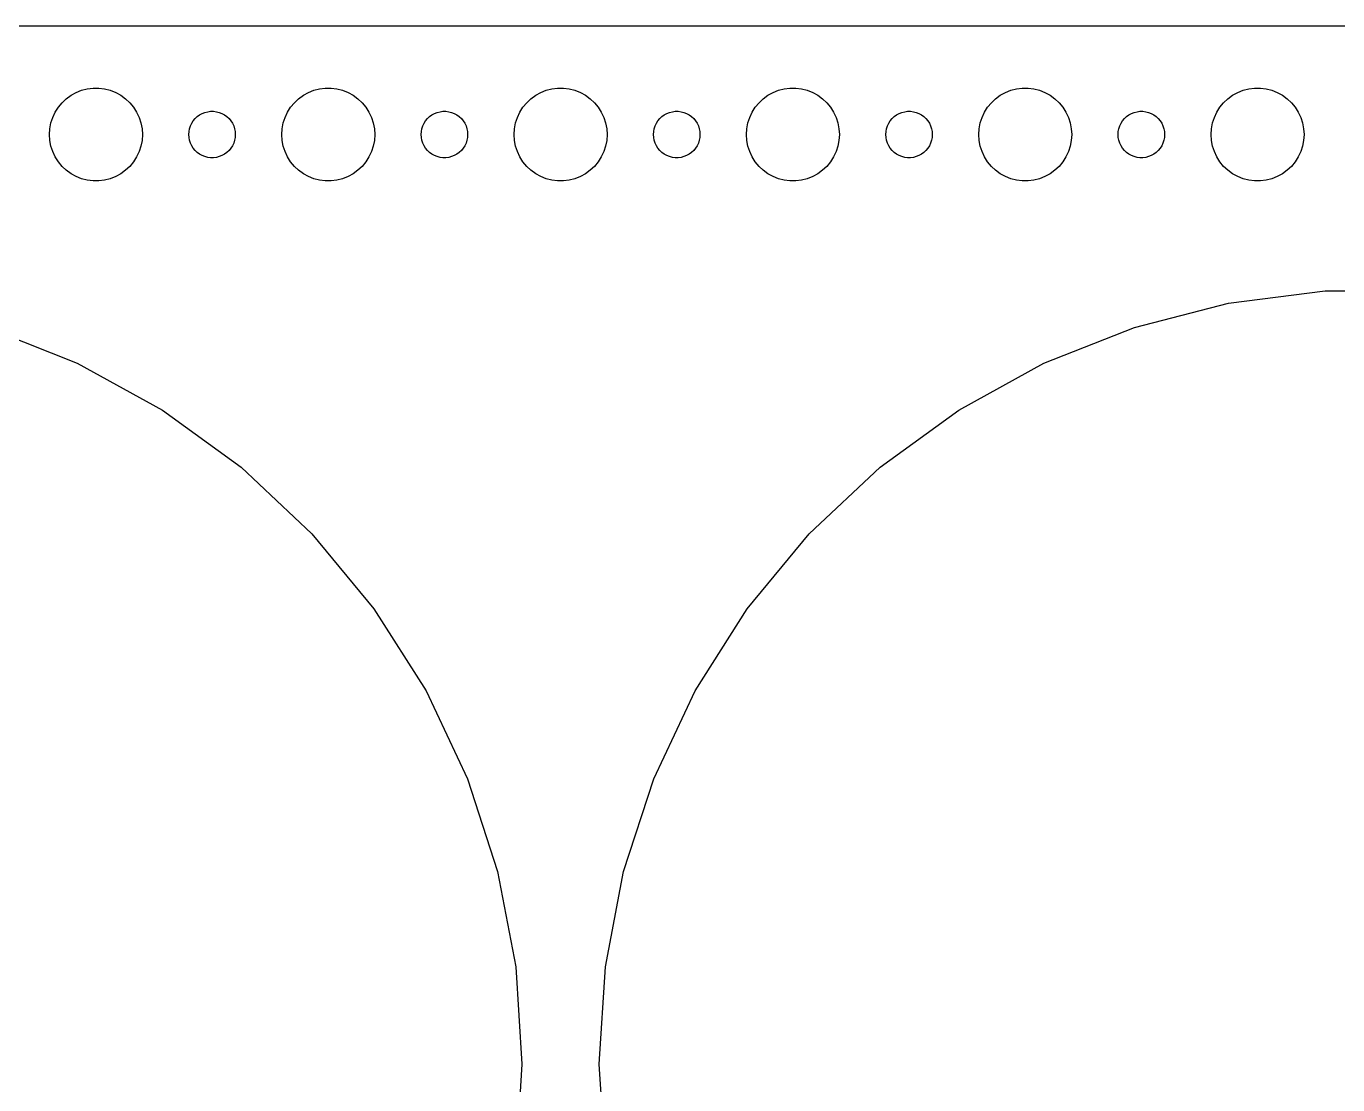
# Model space of a CAD drawing. Header units: metres. Extents: x -164 to 164, y -67 to 67.
# Drawn here: x -87 to -2.3, y -1.3 to 67 of the extents above; entities that cross this region are included whole.
import ezdxf

# ---------------------------------------------------------------- set-up
doc = ezdxf.new("R2010")
doc.units = ezdxf.units.M

msp = doc.modelspace()

# ---------------------------------------------------------------- linework, layer by layer
for p, q in [((159.814, 66.9901), (-159.814, 66.9901)), ((-84.1075, 62.533), (-83.7773, 62.7145)), ((-83.7773, 62.7145), (-83.427, 62.8532)), ((-83.427, 62.8532), (-83.0621, 62.9469)), ((-83.0621, 62.9469), (-82.6884, 62.9941)), ((-82.6884, 62.9941), (-82.3116, 62.9941)), ((-82.3116, 62.9941), (-81.9379, 62.9469)), ((-81.9379, 62.9469), (-81.573, 62.8532)), ((-81.573, 62.8532), (-81.2227, 62.7145)), ((-81.2227, 62.7145), (-80.8925, 62.533)), ((-69.1075, 62.533), (-68.7773, 62.7145)), ((-68.7773, 62.7145), (-68.427, 62.8532)), ((-68.427, 62.8532), (-68.0621, 62.9469)), ((-68.0621, 62.9469), (-67.6884, 62.9941)), ((-67.6884, 62.9941), (-67.3116, 62.9941)), ((-67.3116, 62.9941), (-66.9379, 62.9469)), ((-66.9379, 62.9469), (-66.573, 62.8532)), ((-66.573, 62.8532), (-66.2227, 62.7145)), ((-66.2227, 62.7145), (-65.8925, 62.533)), ((-54.1075, 62.533), (-53.7773, 62.7145)), ((-53.7773, 62.7145), (-53.427, 62.8532)), ((-53.427, 62.8532), (-53.0621, 62.9469)), ((-53.0621, 62.9469), (-52.6884, 62.9941)), ((-52.6884, 62.9941), (-52.3116, 62.9941)), ((-52.3116, 62.9941), (-51.9379, 62.9469)), ((-51.9379, 62.9469), (-51.5729, 62.8532)), ((-51.5729, 62.8532), (-51.2227, 62.7145)), ((-51.2227, 62.7145), (-50.8925, 62.533)), ((-39.1075, 62.533), (-38.7773, 62.7145)), ((-38.7773, 62.7145), (-38.427, 62.8532)), ((-38.427, 62.8532), (-38.0621, 62.9469)), ((-38.0621, 62.9469), (-37.6884, 62.9941)), ((-37.6884, 62.9941), (-37.3116, 62.9941)), ((-37.3116, 62.9941), (-36.9379, 62.9469)), ((-36.9379, 62.9469), (-36.5729, 62.8532)), ((-36.5729, 62.8532), (-36.2227, 62.7145)), ((-36.2227, 62.7145), (-35.8925, 62.533)), ((-24.1075, 62.533), (-23.7773, 62.7145)), ((-23.7773, 62.7145), (-23.427, 62.8532)), ((-23.427, 62.8532), (-23.0621, 62.9469)), ((-23.0621, 62.9469), (-22.6884, 62.9941)), ((-22.6884, 62.9941), (-22.3116, 62.9941)), ((-22.3116, 62.9941), (-21.9379, 62.9469)), ((-21.9379, 62.9469), (-21.5729, 62.8532)), ((-21.5729, 62.8532), (-21.2227, 62.7145)), ((-21.2227, 62.7145), (-20.8925, 62.533)), ((-9.10747, 62.533), (-8.77733, 62.7145)), ((-8.77733, 62.7145), (-8.42705, 62.8532)), ((-8.42705, 62.8532), (-8.06213, 62.9469)), ((-8.06213, 62.9469), (-7.68837, 62.9941)), ((-7.68837, 62.9941), (-7.31161, 62.9941)), ((-7.31161, 62.9941), (-6.93785, 62.9469)), ((-6.93785, 62.9469), (-6.57294, 62.8532)), ((-6.57294, 62.8532), (-6.22266, 62.7145)), ((-6.22266, 62.7145), (-5.89252, 62.533)), ((-84.927, 61.7634), (-84.6869, 62.0536)), ((-84.6869, 62.0536), (-84.4123, 62.3115)), ((-84.4123, 62.3115), (-84.1075, 62.533)), ((-80.8925, 62.533), (-80.5877, 62.3115)), ((-80.5877, 62.3115), (-80.3131, 62.0536)), ((-80.3131, 62.0536), (-80.073, 61.7634)), ((-69.927, 61.7634), (-69.6869, 62.0536)), ((-69.6869, 62.0536), (-69.4123, 62.3115)), ((-69.4123, 62.3115), (-69.1075, 62.533)), ((-65.8925, 62.533), (-65.5877, 62.3115)), ((-65.5877, 62.3115), (-65.3131, 62.0536)), ((-65.3131, 62.0536), (-65.073, 61.7634)), ((-54.927, 61.7634), (-54.6869, 62.0536)), ((-54.6869, 62.0536), (-54.4123, 62.3115)), ((-54.4123, 62.3115), (-54.1075, 62.533)), ((-50.8925, 62.533), (-50.5877, 62.3115)), ((-50.5877, 62.3115), (-50.3131, 62.0536)), ((-50.3131, 62.0536), (-50.0729, 61.7634)), ((-39.927, 61.7634), (-39.6869, 62.0536)), ((-39.6869, 62.0536), (-39.4123, 62.3115)), ((-39.4123, 62.3115), (-39.1075, 62.533)), ((-35.8925, 62.533), (-35.5877, 62.3115)), ((-35.5877, 62.3115), (-35.3131, 62.0536)), ((-35.3131, 62.0536), (-35.0729, 61.7634)), ((-24.927, 61.7634), (-24.6869, 62.0536)), ((-24.6869, 62.0536), (-24.4123, 62.3115)), ((-24.4123, 62.3115), (-24.1075, 62.533)), ((-20.8925, 62.533), (-20.5877, 62.3115)), ((-20.5877, 62.3115), (-20.3131, 62.0536)), ((-20.3131, 62.0536), (-20.0729, 61.7634)), ((-9.92705, 61.7634), (-9.6869, 62.0536)), ((-9.6869, 62.0536), (-9.41226, 62.3115)), ((-9.41226, 62.3115), (-9.10747, 62.533)), ((-5.89252, 62.533), (-5.58772, 62.3115)), ((-5.58772, 62.3115), (-5.31308, 62.0536)), ((-5.31308, 62.0536), (-5.07294, 61.7634)), ((-85.4057, 60.7461), (-85.2893, 61.1044)), ((-85.2893, 61.1044), (-85.1289, 61.4453)), ((-85.1289, 61.4453), (-84.927, 61.7634)), ((-80.073, 61.7634), (-79.8711, 61.4453)), ((-79.8711, 61.4453), (-79.7107, 61.1044)), ((-79.7107, 61.1044), (-79.5943, 60.7461)), ((-76.2135, 60.8817), (-76.0934, 61.0268)), ((-76.0934, 61.0268), (-75.9561, 61.1558)), ((-75.9561, 61.1558), (-75.8037, 61.2665)), ((-75.8037, 61.2665), (-75.6387, 61.3572)), ((-75.6387, 61.3572), (-75.4635, 61.4266)), ((-75.4635, 61.4266), (-75.2811, 61.4734)), ((-75.2811, 61.4734), (-75.0942, 61.497)), ((-75.0942, 61.497), (-74.9058, 61.497)), ((-74.9058, 61.497), (-74.7189, 61.4734)), ((-74.7189, 61.4734), (-74.5365, 61.4266)), ((-74.5365, 61.4266), (-74.3613, 61.3572)), ((-74.3613, 61.3572), (-74.1963, 61.2665)), ((-74.1963, 61.2665), (-74.0439, 61.1558)), ((-74.0439, 61.1558), (-73.9065, 61.0268)), ((-73.9065, 61.0268), (-73.7865, 60.8817)), ((-70.4057, 60.7461), (-70.2893, 61.1044)), ((-70.2893, 61.1044), (-70.1289, 61.4453)), ((-70.1289, 61.4453), (-69.927, 61.7634)), ((-65.073, 61.7634), (-64.8711, 61.4453)), ((-64.8711, 61.4453), (-64.7107, 61.1044)), ((-64.7107, 61.1044), (-64.5943, 60.7461)), ((-61.2135, 60.8817), (-61.0934, 61.0268)), ((-61.0934, 61.0268), (-60.9561, 61.1558)), ((-60.9561, 61.1558), (-60.8037, 61.2665)), ((-60.8037, 61.2665), (-60.6387, 61.3572)), ((-60.6387, 61.3572), (-60.4635, 61.4266)), ((-60.4635, 61.4266), (-60.2811, 61.4734)), ((-60.2811, 61.4734), (-60.0942, 61.497)), ((-60.0942, 61.497), (-59.9058, 61.497)), ((-59.9058, 61.497), (-59.7189, 61.4734)), ((-59.7189, 61.4734), (-59.5365, 61.4266)), ((-59.5365, 61.4266), (-59.3613, 61.3572)), ((-59.3613, 61.3572), (-59.1963, 61.2665)), ((-59.1963, 61.2665), (-59.0439, 61.1558)), ((-59.0439, 61.1558), (-58.9065, 61.0268)), ((-58.9065, 61.0268), (-58.7865, 60.8817)), ((-55.4057, 60.7461), (-55.2893, 61.1044)), ((-55.2893, 61.1044), (-55.1289, 61.4453)), ((-55.1289, 61.4453), (-54.927, 61.7634)), ((-50.0729, 61.7634), (-49.8711, 61.4453)), ((-49.8711, 61.4453), (-49.7107, 61.1044)), ((-49.7107, 61.1044), (-49.5942, 60.7461)), ((-46.2135, 60.8817), (-46.0934, 61.0268)), ((-46.0934, 61.0268), (-45.9561, 61.1558)), ((-45.9561, 61.1558), (-45.8037, 61.2665)), ((-45.8037, 61.2665), (-45.6387, 61.3572)), ((-45.6387, 61.3572), (-45.4635, 61.4266)), ((-45.4635, 61.4266), (-45.2811, 61.4734)), ((-45.2811, 61.4734), (-45.0942, 61.497)), ((-45.0942, 61.497), (-44.9058, 61.497)), ((-44.9058, 61.497), (-44.7189, 61.4734)), ((-44.7189, 61.4734), (-44.5365, 61.4266)), ((-44.5365, 61.4266), (-44.3613, 61.3572)), ((-44.3613, 61.3572), (-44.1963, 61.2665)), ((-44.1963, 61.2665), (-44.0439, 61.1558)), ((-44.0439, 61.1558), (-43.9065, 61.0268)), ((-43.9065, 61.0268), (-43.7865, 60.8817)), ((-40.4057, 60.7461), (-40.2893, 61.1044)), ((-40.2893, 61.1044), (-40.1289, 61.4453)), ((-40.1289, 61.4453), (-39.927, 61.7634)), ((-35.0729, 61.7634), (-34.8711, 61.4453)), ((-34.8711, 61.4453), (-34.7107, 61.1044)), ((-34.7107, 61.1044), (-34.5942, 60.7461)), ((-31.2135, 60.8817), (-31.0934, 61.0268)), ((-31.0934, 61.0268), (-30.9561, 61.1558)), ((-30.9561, 61.1558), (-30.8037, 61.2665)), ((-30.8037, 61.2665), (-30.6387, 61.3572)), ((-30.6387, 61.3572), (-30.4635, 61.4266)), ((-30.4635, 61.4266), (-30.2811, 61.4734)), ((-30.2811, 61.4734), (-30.0942, 61.497)), ((-30.0942, 61.497), (-29.9058, 61.497)), ((-29.9058, 61.497), (-29.7189, 61.4734)), ((-29.7189, 61.4734), (-29.5365, 61.4266)), ((-29.5365, 61.4266), (-29.3613, 61.3572)), ((-29.3613, 61.3572), (-29.1963, 61.2665)), ((-29.1963, 61.2665), (-29.0439, 61.1558)), ((-29.0439, 61.1558), (-28.9065, 61.0268)), ((-28.9065, 61.0268), (-28.7865, 60.8817)), ((-25.4057, 60.7461), (-25.2893, 61.1044)), ((-25.2893, 61.1044), (-25.1289, 61.4453)), ((-25.1289, 61.4453), (-24.927, 61.7634)), ((-20.0729, 61.7634), (-19.8711, 61.4453)), ((-19.8711, 61.4453), (-19.7107, 61.1044)), ((-19.7107, 61.1044), (-19.5942, 60.7461)), ((-16.2135, 60.8817), (-16.0934, 61.0268)), ((-16.0934, 61.0268), (-15.9561, 61.1558)), ((-15.9561, 61.1558), (-15.8037, 61.2665)), ((-15.8037, 61.2665), (-15.6387, 61.3572)), ((-15.6387, 61.3572), (-15.4635, 61.4266)), ((-15.4635, 61.4266), (-15.2811, 61.4734)), ((-15.2811, 61.4734), (-15.0942, 61.497)), ((-15.0942, 61.497), (-14.9058, 61.497)), ((-14.9058, 61.497), (-14.7189, 61.4734)), ((-14.7189, 61.4734), (-14.5365, 61.4266)), ((-14.5365, 61.4266), (-14.3613, 61.3572)), ((-14.3613, 61.3572), (-14.1963, 61.2665)), ((-14.1963, 61.2665), (-14.0439, 61.1558)), ((-14.0439, 61.1558), (-13.9065, 61.0268)), ((-13.9065, 61.0268), (-13.7865, 60.8817)), ((-10.4057, 60.7461), (-10.2893, 61.1044)), ((-10.2893, 61.1044), (-10.1289, 61.4453)), ((-10.1289, 61.4453), (-9.92705, 61.7634)), ((-5.07294, 61.7634), (-4.87108, 61.4453)), ((-4.87108, 61.4453), (-4.71066, 61.1044)), ((-4.71066, 61.1044), (-4.59424, 60.7461)), ((-85.5, 60), (-85.4763, 60.376)), ((-85.4763, 60.376), (-85.4057, 60.7461)), ((-79.5943, 60.7461), (-79.5237, 60.376)), ((-79.5237, 60.376), (-79.5, 60)), ((-76.5, 60), (-76.4882, 60.188)), ((-76.4882, 60.188), (-76.4529, 60.373)), ((-76.4529, 60.373), (-76.3947, 60.5522)), ((-76.3947, 60.5522), (-76.3145, 60.7226)), ((-76.3145, 60.7226), (-76.2135, 60.8817)), ((-73.7865, 60.8817), (-73.6855, 60.7226)), ((-73.6855, 60.7226), (-73.6053, 60.5522)), ((-73.6053, 60.5522), (-73.5471, 60.373)), ((-73.5471, 60.373), (-73.5118, 60.188)), ((-73.5118, 60.188), (-73.5, 60)), ((-70.5, 60), (-70.4763, 60.376)), ((-70.4763, 60.376), (-70.4057, 60.7461)), ((-64.5943, 60.7461), (-64.5237, 60.376)), ((-64.5237, 60.376), (-64.5, 60)), ((-61.5, 60), (-61.4882, 60.188)), ((-61.4882, 60.188), (-61.4529, 60.373)), ((-61.4529, 60.373), (-61.3947, 60.5522)), ((-61.3947, 60.5522), (-61.3145, 60.7226)), ((-61.3145, 60.7226), (-61.2135, 60.8817)), ((-58.7865, 60.8817), (-58.6855, 60.7226)), ((-58.6855, 60.7226), (-58.6053, 60.5522)), ((-58.6053, 60.5522), (-58.5471, 60.373)), ((-58.5471, 60.373), (-58.5118, 60.188)), ((-58.5118, 60.188), (-58.5, 60)), ((-55.5, 60), (-55.4763, 60.376)), ((-55.4763, 60.376), (-55.4057, 60.7461)), ((-49.5942, 60.7461), (-49.5237, 60.376)), ((-49.5237, 60.376), (-49.5, 60)), ((-46.5, 60), (-46.4882, 60.188)), ((-46.4882, 60.188), (-46.4529, 60.373)), ((-46.4529, 60.373), (-46.3947, 60.5522)), ((-46.3947, 60.5522), (-46.3145, 60.7226)), ((-46.3145, 60.7226), (-46.2135, 60.8817)), ((-43.7865, 60.8817), (-43.6855, 60.7226)), ((-43.6855, 60.7226), (-43.6053, 60.5522)), ((-43.6053, 60.5522), (-43.5471, 60.373)), ((-43.5471, 60.373), (-43.5118, 60.188)), ((-43.5118, 60.188), (-43.5, 60)), ((-40.5, 60), (-40.4763, 60.376)), ((-40.4763, 60.376), (-40.4057, 60.7461)), ((-34.5942, 60.7461), (-34.5237, 60.376)), ((-34.5237, 60.376), (-34.5, 60)), ((-31.5, 60), (-31.4882, 60.188)), ((-31.4882, 60.188), (-31.4529, 60.373)), ((-31.4529, 60.373), (-31.3947, 60.5522)), ((-31.3947, 60.5522), (-31.3145, 60.7226)), ((-31.3145, 60.7226), (-31.2135, 60.8817)), ((-28.7865, 60.8817), (-28.6855, 60.7226)), ((-28.6855, 60.7226), (-28.6053, 60.5522)), ((-28.6053, 60.5522), (-28.5471, 60.373)), ((-28.5471, 60.373), (-28.5118, 60.188)), ((-28.5118, 60.188), (-28.5, 60)), ((-25.5, 60), (-25.4763, 60.376)), ((-25.4763, 60.376), (-25.4057, 60.7461)), ((-19.5942, 60.7461), (-19.5237, 60.376)), ((-19.5237, 60.376), (-19.5, 60)), ((-16.5, 60), (-16.4882, 60.188)), ((-16.4882, 60.188), (-16.4529, 60.373)), ((-16.4529, 60.373), (-16.3947, 60.5522)), ((-16.3947, 60.5522), (-16.3145, 60.7226)), ((-16.3145, 60.7226), (-16.2135, 60.8817)), ((-13.7865, 60.8817), (-13.6855, 60.7226)), ((-13.6855, 60.7226), (-13.6053, 60.5522)), ((-13.6053, 60.5522), (-13.5471, 60.373)), ((-13.5471, 60.373), (-13.5118, 60.188)), ((-13.5118, 60.188), (-13.5, 60)), ((-10.5, 60), (-10.4763, 60.376)), ((-10.4763, 60.376), (-10.4057, 60.7461)), ((-4.59424, 60.7461), (-4.52365, 60.376)), ((-4.52365, 60.376), (-4.5, 60)), ((-85.4763, 59.624), (-85.5, 60)), ((-85.4057, 59.2539), (-85.4763, 59.624)), ((-79.5237, 59.624), (-79.5943, 59.2539)), ((-79.5, 60), (-79.5237, 59.624)), ((-76.4882, 59.812), (-76.5, 60)), ((-76.4529, 59.627), (-76.4882, 59.812)), ((-76.3947, 59.4478), (-76.4529, 59.627)), ((-76.3145, 59.2774), (-76.3947, 59.4478)), ((-76.2135, 59.1183), (-76.3145, 59.2774)), ((-73.6855, 59.2774), (-73.7865, 59.1183)), ((-73.6053, 59.4478), (-73.6855, 59.2774)), ((-73.5471, 59.627), (-73.6053, 59.4478)), ((-73.5118, 59.812), (-73.5471, 59.627)), ((-73.5, 60), (-73.5118, 59.812)), ((-70.4763, 59.624), (-70.5, 60)), ((-70.4057, 59.2539), (-70.4763, 59.624)), ((-64.5237, 59.624), (-64.5943, 59.2539)), ((-64.5, 60), (-64.5237, 59.624)), ((-61.4882, 59.812), (-61.5, 60)), ((-61.4529, 59.627), (-61.4882, 59.812)), ((-61.3947, 59.4478), (-61.4529, 59.627)), ((-61.3145, 59.2774), (-61.3947, 59.4478)), ((-61.2135, 59.1183), (-61.3145, 59.2774)), ((-58.6855, 59.2774), (-58.7865, 59.1183)), ((-58.6053, 59.4478), (-58.6855, 59.2774)), ((-58.5471, 59.627), (-58.6053, 59.4478)), ((-58.5118, 59.812), (-58.5471, 59.627)), ((-58.5, 60), (-58.5118, 59.812)), ((-55.4763, 59.624), (-55.5, 60)), ((-55.4057, 59.2539), (-55.4763, 59.624)), ((-49.5237, 59.624), (-49.5942, 59.2539)), ((-49.5, 60), (-49.5237, 59.624)), ((-46.4882, 59.812), (-46.5, 60)), ((-46.4529, 59.627), (-46.4882, 59.812)), ((-46.3947, 59.4478), (-46.4529, 59.627)), ((-46.3145, 59.2774), (-46.3947, 59.4478)), ((-46.2135, 59.1183), (-46.3145, 59.2774)), ((-43.6855, 59.2774), (-43.7865, 59.1183)), ((-43.6053, 59.4478), (-43.6855, 59.2774)), ((-43.5471, 59.627), (-43.6053, 59.4478)), ((-43.5118, 59.812), (-43.5471, 59.627)), ((-43.5, 60), (-43.5118, 59.812)), ((-40.4763, 59.624), (-40.5, 60)), ((-40.4057, 59.2539), (-40.4763, 59.624)), ((-34.5237, 59.624), (-34.5942, 59.2539)), ((-34.5, 60), (-34.5237, 59.624)), ((-31.4882, 59.812), (-31.5, 60)), ((-31.4529, 59.627), (-31.4882, 59.812)), ((-31.3947, 59.4478), (-31.4529, 59.627)), ((-31.3145, 59.2774), (-31.3947, 59.4478)), ((-31.2135, 59.1183), (-31.3145, 59.2774)), ((-28.6855, 59.2774), (-28.7865, 59.1183)), ((-28.6053, 59.4478), (-28.6855, 59.2774)), ((-28.5471, 59.627), (-28.6053, 59.4478)), ((-28.5118, 59.812), (-28.5471, 59.627)), ((-28.5, 60), (-28.5118, 59.812)), ((-25.4763, 59.624), (-25.5, 60)), ((-25.4057, 59.2539), (-25.4763, 59.624)), ((-19.5237, 59.624), (-19.5942, 59.2539)), ((-19.5, 60), (-19.5237, 59.624)), ((-16.4882, 59.812), (-16.5, 60)), ((-16.4529, 59.627), (-16.4882, 59.812)), ((-16.3947, 59.4478), (-16.4529, 59.627)), ((-16.3145, 59.2774), (-16.3947, 59.4478)), ((-16.2135, 59.1183), (-16.3145, 59.2774)), ((-13.6855, 59.2774), (-13.7865, 59.1183)), ((-13.6053, 59.4478), (-13.6855, 59.2774)), ((-13.5471, 59.627), (-13.6053, 59.4478)), ((-13.5118, 59.812), (-13.5471, 59.627)), ((-13.5, 60), (-13.5118, 59.812)), ((-10.4763, 59.624), (-10.5, 60)), ((-10.4057, 59.2539), (-10.4763, 59.624)), ((-4.52365, 59.624), (-4.59424, 59.2539)), ((-4.5, 60), (-4.52365, 59.624)), ((-85.2893, 58.8956), (-85.4057, 59.2539)), ((-85.1289, 58.5547), (-85.2893, 58.8956)), ((-84.927, 58.2366), (-85.1289, 58.5547)), ((-79.8711, 58.5547), (-80.073, 58.2366)), ((-79.7107, 58.8956), (-79.8711, 58.5547)), ((-79.5943, 59.2539), (-79.7107, 58.8956)), ((-76.0934, 58.9732), (-76.2135, 59.1183)), ((-75.9561, 58.8442), (-76.0934, 58.9732)), ((-75.8037, 58.7335), (-75.9561, 58.8442)), ((-75.6387, 58.6428), (-75.8037, 58.7335)), ((-75.4635, 58.5734), (-75.6387, 58.6428)), ((-75.2811, 58.5266), (-75.4635, 58.5734)), ((-75.0942, 58.503), (-75.2811, 58.5266)), ((-74.9058, 58.503), (-75.0942, 58.503)), ((-74.7189, 58.5266), (-74.9058, 58.503)), ((-74.5365, 58.5734), (-74.7189, 58.5266)), ((-74.3613, 58.6428), (-74.5365, 58.5734)), ((-74.1963, 58.7335), (-74.3613, 58.6428)), ((-74.0439, 58.8442), (-74.1963, 58.7335)), ((-73.9065, 58.9732), (-74.0439, 58.8442)), ((-73.7865, 59.1183), (-73.9065, 58.9732)), ((-70.2893, 58.8956), (-70.4057, 59.2539)), ((-70.1289, 58.5547), (-70.2893, 58.8956)), ((-69.927, 58.2366), (-70.1289, 58.5547)), ((-64.8711, 58.5547), (-65.073, 58.2366)), ((-64.7107, 58.8956), (-64.8711, 58.5547)), ((-64.5943, 59.2539), (-64.7107, 58.8956)), ((-61.0934, 58.9732), (-61.2135, 59.1183)), ((-60.9561, 58.8442), (-61.0934, 58.9732)), ((-60.8037, 58.7335), (-60.9561, 58.8442)), ((-60.6387, 58.6428), (-60.8037, 58.7335)), ((-60.4635, 58.5734), (-60.6387, 58.6428)), ((-60.2811, 58.5266), (-60.4635, 58.5734)), ((-60.0942, 58.503), (-60.2811, 58.5266)), ((-59.9058, 58.503), (-60.0942, 58.503)), ((-59.7189, 58.5266), (-59.9058, 58.503)), ((-59.5365, 58.5734), (-59.7189, 58.5266)), ((-59.3613, 58.6428), (-59.5365, 58.5734)), ((-59.1963, 58.7335), (-59.3613, 58.6428)), ((-59.0439, 58.8442), (-59.1963, 58.7335)), ((-58.9065, 58.9732), (-59.0439, 58.8442)), ((-58.7865, 59.1183), (-58.9065, 58.9732)), ((-55.2893, 58.8956), (-55.4057, 59.2539)), ((-55.1289, 58.5547), (-55.2893, 58.8956)), ((-54.927, 58.2366), (-55.1289, 58.5547)), ((-49.8711, 58.5547), (-50.0729, 58.2366)), ((-49.7107, 58.8956), (-49.8711, 58.5547)), ((-49.5942, 59.2539), (-49.7107, 58.8956)), ((-46.0934, 58.9732), (-46.2135, 59.1183)), ((-45.9561, 58.8442), (-46.0934, 58.9732)), ((-45.8037, 58.7335), (-45.9561, 58.8442)), ((-45.6387, 58.6428), (-45.8037, 58.7335)), ((-45.4635, 58.5734), (-45.6387, 58.6428)), ((-45.2811, 58.5266), (-45.4635, 58.5734)), ((-45.0942, 58.503), (-45.2811, 58.5266)), ((-44.9058, 58.503), (-45.0942, 58.503)), ((-44.7189, 58.5266), (-44.9058, 58.503)), ((-44.5365, 58.5734), (-44.7189, 58.5266)), ((-44.3613, 58.6428), (-44.5365, 58.5734)), ((-44.1963, 58.7335), (-44.3613, 58.6428)), ((-44.0439, 58.8442), (-44.1963, 58.7335)), ((-43.9065, 58.9732), (-44.0439, 58.8442)), ((-43.7865, 59.1183), (-43.9065, 58.9732)), ((-40.2893, 58.8956), (-40.4057, 59.2539)), ((-40.1289, 58.5547), (-40.2893, 58.8956)), ((-39.927, 58.2366), (-40.1289, 58.5547)), ((-34.8711, 58.5547), (-35.0729, 58.2366)), ((-34.7107, 58.8956), (-34.8711, 58.5547)), ((-34.5942, 59.2539), (-34.7107, 58.8956)), ((-31.0934, 58.9732), (-31.2135, 59.1183)), ((-30.9561, 58.8442), (-31.0934, 58.9732)), ((-30.8037, 58.7335), (-30.9561, 58.8442)), ((-30.6387, 58.6428), (-30.8037, 58.7335)), ((-30.4635, 58.5734), (-30.6387, 58.6428)), ((-30.2811, 58.5266), (-30.4635, 58.5734)), ((-30.0942, 58.503), (-30.2811, 58.5266)), ((-29.9058, 58.503), (-30.0942, 58.503)), ((-29.7189, 58.5266), (-29.9058, 58.503)), ((-29.5365, 58.5734), (-29.7189, 58.5266)), ((-29.3613, 58.6428), (-29.5365, 58.5734)), ((-29.1963, 58.7335), (-29.3613, 58.6428)), ((-29.0439, 58.8442), (-29.1963, 58.7335)), ((-28.9065, 58.9732), (-29.0439, 58.8442)), ((-28.7865, 59.1183), (-28.9065, 58.9732)), ((-25.2893, 58.8956), (-25.4057, 59.2539)), ((-25.1289, 58.5547), (-25.2893, 58.8956)), ((-24.927, 58.2366), (-25.1289, 58.5547)), ((-19.8711, 58.5547), (-20.0729, 58.2366)), ((-19.7107, 58.8956), (-19.8711, 58.5547)), ((-19.5942, 59.2539), (-19.7107, 58.8956)), ((-16.0934, 58.9732), (-16.2135, 59.1183)), ((-15.9561, 58.8442), (-16.0934, 58.9732)), ((-15.8037, 58.7335), (-15.9561, 58.8442)), ((-15.6387, 58.6428), (-15.8037, 58.7335)), ((-15.4635, 58.5734), (-15.6387, 58.6428)), ((-15.2811, 58.5266), (-15.4635, 58.5734)), ((-15.0942, 58.503), (-15.2811, 58.5266)), ((-14.9058, 58.503), (-15.0942, 58.503)), ((-14.7189, 58.5266), (-14.9058, 58.503)), ((-14.5365, 58.5734), (-14.7189, 58.5266)), ((-14.3613, 58.6428), (-14.5365, 58.5734)), ((-14.1963, 58.7335), (-14.3613, 58.6428)), ((-14.0439, 58.8442), (-14.1963, 58.7335)), ((-13.9065, 58.9732), (-14.0439, 58.8442)), ((-13.7865, 59.1183), (-13.9065, 58.9732)), ((-10.2893, 58.8956), (-10.4057, 59.2539)), ((-10.1289, 58.5547), (-10.2893, 58.8956)), ((-9.92705, 58.2366), (-10.1289, 58.5547)), ((-4.87108, 58.5547), (-5.07294, 58.2366)), ((-4.71066, 58.8956), (-4.87108, 58.5547)), ((-4.59424, 59.2539), (-4.71066, 58.8956)), ((-84.6869, 57.9464), (-84.927, 58.2366)), ((-84.4123, 57.6885), (-84.6869, 57.9464)), ((-84.1075, 57.467), (-84.4123, 57.6885)), ((-80.5877, 57.6885), (-80.8925, 57.467)), ((-80.3131, 57.9464), (-80.5877, 57.6885)), ((-80.073, 58.2366), (-80.3131, 57.9464)), ((-69.6869, 57.9464), (-69.927, 58.2366)), ((-69.4123, 57.6885), (-69.6869, 57.9464)), ((-69.1075, 57.467), (-69.4123, 57.6885)), ((-65.5877, 57.6885), (-65.8925, 57.467)), ((-65.3131, 57.9464), (-65.5877, 57.6885)), ((-65.073, 58.2366), (-65.3131, 57.9464)), ((-54.6869, 57.9464), (-54.927, 58.2366)), ((-54.4123, 57.6885), (-54.6869, 57.9464)), ((-54.1075, 57.467), (-54.4123, 57.6885)), ((-50.5877, 57.6885), (-50.8925, 57.467)), ((-50.3131, 57.9464), (-50.5877, 57.6885)), ((-50.0729, 58.2366), (-50.3131, 57.9464)), ((-39.6869, 57.9464), (-39.927, 58.2366)), ((-39.4123, 57.6885), (-39.6869, 57.9464)), ((-39.1075, 57.467), (-39.4123, 57.6885)), ((-35.5877, 57.6885), (-35.8925, 57.467)), ((-35.3131, 57.9464), (-35.5877, 57.6885)), ((-35.0729, 58.2366), (-35.3131, 57.9464)), ((-24.6869, 57.9464), (-24.927, 58.2366)), ((-24.4123, 57.6885), (-24.6869, 57.9464)), ((-24.1075, 57.467), (-24.4123, 57.6885)), ((-20.5877, 57.6885), (-20.8925, 57.467)), ((-20.3131, 57.9464), (-20.5877, 57.6885)), ((-20.0729, 58.2366), (-20.3131, 57.9464)), ((-9.6869, 57.9464), (-9.92705, 58.2366)), ((-9.41226, 57.6885), (-9.6869, 57.9464)), ((-9.10747, 57.467), (-9.41226, 57.6885)), ((-5.58772, 57.6885), (-5.89252, 57.467)), ((-5.31308, 57.9464), (-5.58772, 57.6885)), ((-5.07294, 58.2366), (-5.31308, 57.9464)), ((-83.7773, 57.2855), (-84.1075, 57.467)), ((-83.427, 57.1468), (-83.7773, 57.2855)), ((-83.0621, 57.0531), (-83.427, 57.1468)), ((-82.6884, 57.0059), (-83.0621, 57.0531)), ((-82.3116, 57.0059), (-82.6884, 57.0059)), ((-81.9379, 57.0531), (-82.3116, 57.0059)), ((-81.573, 57.1468), (-81.9379, 57.0531)), ((-81.2227, 57.2855), (-81.573, 57.1468)), ((-80.8925, 57.467), (-81.2227, 57.2855)), ((-68.7773, 57.2855), (-69.1075, 57.467)), ((-68.427, 57.1468), (-68.7773, 57.2855)), ((-68.0621, 57.0531), (-68.427, 57.1468)), ((-67.6884, 57.0059), (-68.0621, 57.0531)), ((-67.3116, 57.0059), (-67.6884, 57.0059)), ((-66.9379, 57.0531), (-67.3116, 57.0059)), ((-66.573, 57.1468), (-66.9379, 57.0531)), ((-66.2227, 57.2855), (-66.573, 57.1468)), ((-65.8925, 57.467), (-66.2227, 57.2855)), ((-53.7773, 57.2855), (-54.1075, 57.467)), ((-53.427, 57.1468), (-53.7773, 57.2855)), ((-53.0621, 57.0531), (-53.427, 57.1468)), ((-52.6884, 57.0059), (-53.0621, 57.0531)), ((-52.3116, 57.0059), (-52.6884, 57.0059)), ((-51.9379, 57.0531), (-52.3116, 57.0059)), ((-51.5729, 57.1468), (-51.9379, 57.0531)), ((-51.2227, 57.2855), (-51.5729, 57.1468)), ((-50.8925, 57.467), (-51.2227, 57.2855)), ((-38.7773, 57.2855), (-39.1075, 57.467)), ((-38.427, 57.1468), (-38.7773, 57.2855)), ((-38.0621, 57.0531), (-38.427, 57.1468)), ((-37.6884, 57.0059), (-38.0621, 57.0531)), ((-37.3116, 57.0059), (-37.6884, 57.0059)), ((-36.9379, 57.0531), (-37.3116, 57.0059)), ((-36.5729, 57.1468), (-36.9379, 57.0531)), ((-36.2227, 57.2855), (-36.5729, 57.1468)), ((-35.8925, 57.467), (-36.2227, 57.2855)), ((-23.7773, 57.2855), (-24.1075, 57.467)), ((-23.427, 57.1468), (-23.7773, 57.2855)), ((-23.0621, 57.0531), (-23.427, 57.1468)), ((-22.6884, 57.0059), (-23.0621, 57.0531)), ((-22.3116, 57.0059), (-22.6884, 57.0059)), ((-21.9379, 57.0531), (-22.3116, 57.0059)), ((-21.5729, 57.1468), (-21.9379, 57.0531)), ((-21.2227, 57.2855), (-21.5729, 57.1468)), ((-20.8925, 57.467), (-21.2227, 57.2855)), ((-8.77733, 57.2855), (-9.10747, 57.467)), ((-8.42705, 57.1468), (-8.77733, 57.2855)), ((-8.06213, 57.0531), (-8.42705, 57.1468)), ((-7.68837, 57.0059), (-8.06213, 57.0531)), ((-7.31161, 57.0059), (-7.68837, 57.0059)), ((-6.93785, 57.0531), (-7.31161, 57.0059)), ((-6.57294, 57.1468), (-6.93785, 57.0531)), ((-6.22266, 57.2855), (-6.57294, 57.1468)), ((-5.89252, 57.467), (-6.22266, 57.2855)), ((-9.36906, 49.1143), (-3.13951, 49.9013)), ((-3.13951, 49.9013), (3.13951, 49.9013)), ((-15.4508, 47.5528), (-9.36906, 49.1143)), ((-89.5491, 47.5528), (-83.711, 45.2413)), ((-21.289, 45.2413), (-15.4508, 47.5528)), ((-83.711, 45.2413), (-78.2087, 42.2164)), ((-26.7913, 42.2164), (-21.289, 45.2413)), ((-78.2087, 42.2164), (-73.1288, 38.5257)), ((-31.8712, 38.5257), (-26.7913, 42.2164)), ((-73.1288, 38.5257), (-68.5516, 34.2274)), ((-36.4484, 34.2274), (-31.8712, 38.5257)), ((-68.5516, 34.2274), (-64.5491, 29.3893)), ((-40.4509, 29.3893), (-36.4484, 34.2274)), ((-64.5491, 29.3893), (-61.1847, 24.0877)), ((-43.8153, 24.0877), (-40.4509, 29.3893)), ((-61.1847, 24.0877), (-58.5112, 18.4062)), ((-46.4888, 18.4062), (-43.8153, 24.0877)), ((-58.5112, 18.4062), (-56.5708, 12.4345)), ((-48.4292, 12.4345), (-46.4888, 18.4062)), ((-56.5708, 12.4345), (-55.3943, 6.26665)), ((-49.6057, 6.26665), (-48.4292, 12.4345)), ((-55.3943, 6.26665), (-55, 0)), ((-50, 0), (-49.6057, 6.26665)), ((-55, 0), (-55.3943, -6.26665)), ((-49.6057, -6.26665), (-50, 0))]:
    msp.add_line(p, q)

doc.saveas('drawing.dxf')
